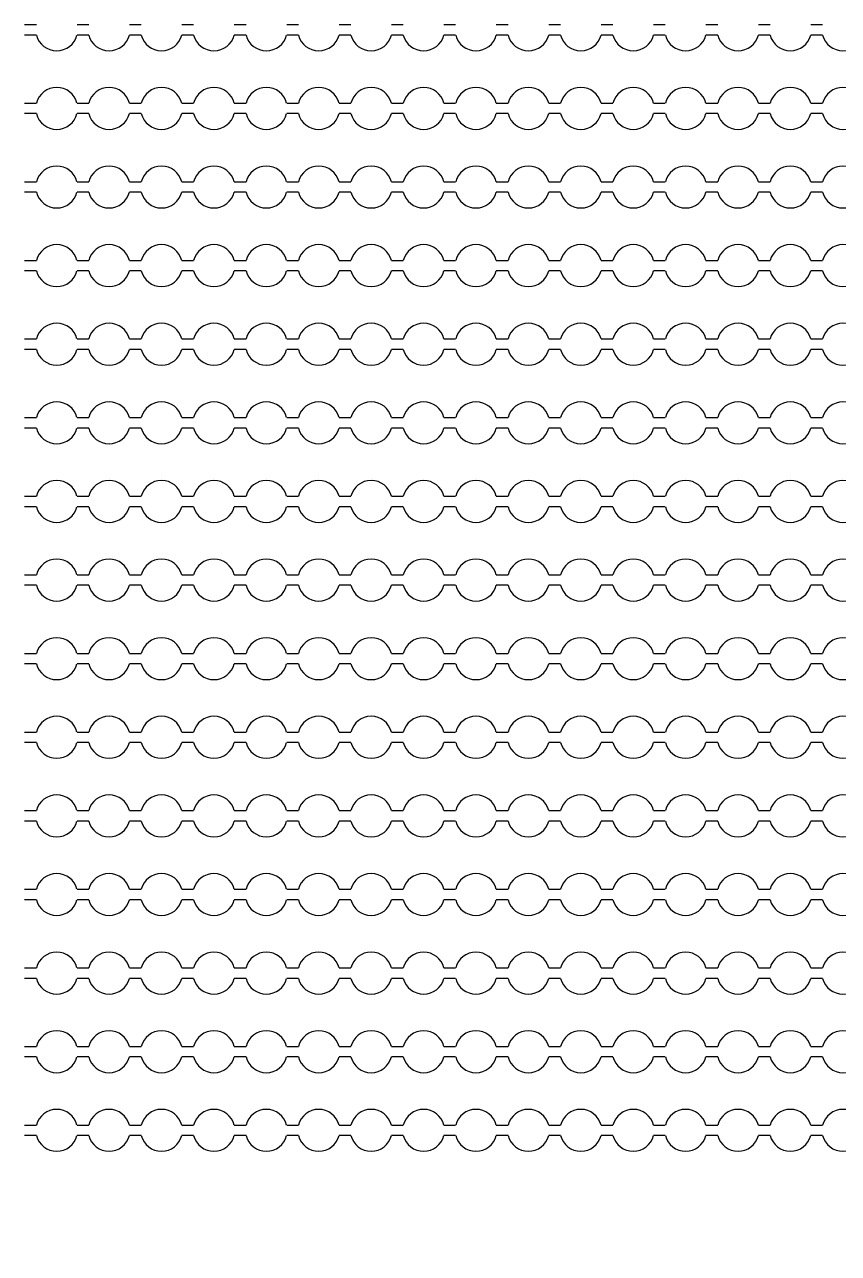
# Model space of a CAD drawing. Extents: x 4056 to 105656, y 4120 to 105720.
# Drawn here: x 34414 to 35190, y 27611 to 28783 of the extents above; entities that cross this region are included whole.
import ezdxf

# ---------------------------------------------------------------- set-up
doc = ezdxf.new("R2010")
doc.units = 13
doc.header["$MEASUREMENT"] = 0
doc.layers.add('Main Layer', color=7, linetype='Continuous', lineweight=0)

msp = doc.modelspace()

# ---------------------------------------------------------------- linework, layer by layer
for p, q in [((34413.9, 28783), (34425.1, 28783)), ((34463.9, 28783), (34475.1, 28783)), ((34513.9, 28783), (34525.1, 28783)), ((34563.9, 28783), (34575.1, 28783)), ((34613.9, 28783), (34625.1, 28783)), ((34663.9, 28783), (34675.1, 28783)), ((34713.9, 28783), (34725.1, 28783)), ((34763.9, 28783), (34775.1, 28783)), ((34813.9, 28783), (34825.1, 28783)), ((34863.9, 28783), (34875.1, 28783)), ((34913.9, 28783), (34925.1, 28783)), ((34963.9, 28783), (34975.1, 28783)), ((35013.9, 28783), (35025.1, 28783)), ((35063.9, 28783), (35075.1, 28783)), ((35113.9, 28783), (35125.1, 28783)), ((35163.9, 28783), (35175.1, 28783)), ((34425.1, 28773), (34413.9, 28773)), ((34475.1, 28773), (34463.9, 28773)), ((34525.1, 28773), (34513.9, 28773)), ((34575.1, 28773), (34563.9, 28773)), ((34625.1, 28773), (34613.9, 28773)), ((34675.1, 28773), (34663.9, 28773)), ((34725.1, 28773), (34713.9, 28773)), ((34775.1, 28773), (34763.9, 28773)), ((34825.1, 28773), (34813.9, 28773)), ((34875.1, 28773), (34863.9, 28773)), ((34925.1, 28773), (34913.9, 28773)), ((34975.1, 28773), (34963.9, 28773)), ((35025.1, 28773), (35013.9, 28773)), ((35075.1, 28773), (35063.9, 28773)), ((35125.1, 28773), (35113.9, 28773)), ((35175.1, 28773), (35163.9, 28773)), ((34413.9, 28708), (34425.1, 28708)), ((34463.9, 28708), (34475.1, 28708)), ((34513.9, 28708), (34525.1, 28708)), ((34563.9, 28708), (34575.1, 28708)), ((34613.9, 28708), (34625.1, 28708)), ((34663.9, 28708), (34675.1, 28708)), ((34713.9, 28708), (34725.1, 28708)), ((34763.9, 28708), (34775.1, 28708)), ((34813.9, 28708), (34825.1, 28708)), ((34863.9, 28708), (34875.1, 28708)), ((34913.9, 28708), (34925.1, 28708)), ((34963.9, 28708), (34975.1, 28708)), ((35013.9, 28708), (35025.1, 28708)), ((35063.9, 28708), (35075.1, 28708)), ((35113.9, 28708), (35125.1, 28708)), ((35163.9, 28708), (35175.1, 28708)), ((34425.1, 28698), (34413.9, 28698)), ((34475.1, 28698), (34463.9, 28698)), ((34525.1, 28698), (34513.9, 28698)), ((34575.1, 28698), (34563.9, 28698)), ((34625.1, 28698), (34613.9, 28698)), ((34675.1, 28698), (34663.9, 28698)), ((34725.1, 28698), (34713.9, 28698)), ((34775.1, 28698), (34763.9, 28698)), ((34825.1, 28698), (34813.9, 28698)), ((34875.1, 28698), (34863.9, 28698)), ((34925.1, 28698), (34913.9, 28698)), ((34975.1, 28698), (34963.9, 28698)), ((35025.1, 28698), (35013.9, 28698)), ((35075.1, 28698), (35063.9, 28698)), ((35125.1, 28698), (35113.9, 28698)), ((35175.1, 28698), (35163.9, 28698)), ((34413.9, 28633), (34425.1, 28633)), ((34463.9, 28633), (34475.1, 28633)), ((34513.9, 28633), (34525.1, 28633)), ((34563.9, 28633), (34575.1, 28633)), ((34613.9, 28633), (34625.1, 28633)), ((34663.9, 28633), (34675.1, 28633)), ((34713.9, 28633), (34725.1, 28633)), ((34763.9, 28633), (34775.1, 28633)), ((34813.9, 28633), (34825.1, 28633)), ((34863.9, 28633), (34875.1, 28633)), ((34913.9, 28633), (34925.1, 28633)), ((34963.9, 28633), (34975.1, 28633)), ((35013.9, 28633), (35025.1, 28633)), ((35063.9, 28633), (35075.1, 28633)), ((35113.9, 28633), (35125.1, 28633)), ((35163.9, 28633), (35175.1, 28633)), ((34425.1, 28623), (34413.9, 28623)), ((34475.1, 28623), (34463.9, 28623)), ((34525.1, 28623), (34513.9, 28623)), ((34575.1, 28623), (34563.9, 28623)), ((34625.1, 28623), (34613.9, 28623)), ((34675.1, 28623), (34663.9, 28623)), ((34725.1, 28623), (34713.9, 28623)), ((34775.1, 28623), (34763.9, 28623)), ((34825.1, 28623), (34813.9, 28623)), ((34875.1, 28623), (34863.9, 28623)), ((34925.1, 28623), (34913.9, 28623)), ((34975.1, 28623), (34963.9, 28623)), ((35025.1, 28623), (35013.9, 28623)), ((35075.1, 28623), (35063.9, 28623)), ((35125.1, 28623), (35113.9, 28623)), ((35175.1, 28623), (35163.9, 28623)), ((34413.9, 28558), (34425.1, 28558)), ((34463.9, 28558), (34475.1, 28558)), ((34513.9, 28558), (34525.1, 28558)), ((34563.9, 28558), (34575.1, 28558)), ((34613.9, 28558), (34625.1, 28558)), ((34663.9, 28558), (34675.1, 28558)), ((34713.9, 28558), (34725.1, 28558)), ((34763.9, 28558), (34775.1, 28558)), ((34813.9, 28558), (34825.1, 28558)), ((34863.9, 28558), (34875.1, 28558)), ((34913.9, 28558), (34925.1, 28558)), ((34963.9, 28558), (34975.1, 28558)), ((35013.9, 28558), (35025.1, 28558)), ((35063.9, 28558), (35075.1, 28558)), ((35113.9, 28558), (35125.1, 28558)), ((35163.9, 28558), (35175.1, 28558)), ((34425.1, 28548), (34413.9, 28548)), ((34475.1, 28548), (34463.9, 28548)), ((34525.1, 28548), (34513.9, 28548)), ((34575.1, 28548), (34563.9, 28548)), ((34625.1, 28548), (34613.9, 28548)), ((34675.1, 28548), (34663.9, 28548)), ((34725.1, 28548), (34713.9, 28548)), ((34775.1, 28548), (34763.9, 28548)), ((34825.1, 28548), (34813.9, 28548)), ((34875.1, 28548), (34863.9, 28548)), ((34925.1, 28548), (34913.9, 28548)), ((34975.1, 28548), (34963.9, 28548)), ((35025.1, 28548), (35013.9, 28548)), ((35075.1, 28548), (35063.9, 28548)), ((35125.1, 28548), (35113.9, 28548)), ((35175.1, 28548), (35163.9, 28548)), ((34413.9, 28483), (34425.1, 28483)), ((34463.9, 28483), (34475.1, 28483)), ((34513.9, 28483), (34525.1, 28483)), ((34563.9, 28483), (34575.1, 28483)), ((34613.9, 28483), (34625.1, 28483)), ((34663.9, 28483), (34675.1, 28483)), ((34713.9, 28483), (34725.1, 28483)), ((34763.9, 28483), (34775.1, 28483)), ((34813.9, 28483), (34825.1, 28483)), ((34863.9, 28483), (34875.1, 28483)), ((34913.9, 28483), (34925.1, 28483)), ((34963.9, 28483), (34975.1, 28483)), ((35013.9, 28483), (35025.1, 28483)), ((35063.9, 28483), (35075.1, 28483)), ((35113.9, 28483), (35125.1, 28483)), ((35163.9, 28483), (35175.1, 28483)), ((34425.1, 28473), (34413.9, 28473)), ((34475.1, 28473), (34463.9, 28473)), ((34525.1, 28473), (34513.9, 28473)), ((34575.1, 28473), (34563.9, 28473)), ((34625.1, 28473), (34613.9, 28473)), ((34675.1, 28473), (34663.9, 28473)), ((34725.1, 28473), (34713.9, 28473)), ((34775.1, 28473), (34763.9, 28473)), ((34825.1, 28473), (34813.9, 28473)), ((34875.1, 28473), (34863.9, 28473)), ((34925.1, 28473), (34913.9, 28473)), ((34975.1, 28473), (34963.9, 28473)), ((35025.1, 28473), (35013.9, 28473)), ((35075.1, 28473), (35063.9, 28473)), ((35125.1, 28473), (35113.9, 28473)), ((35175.1, 28473), (35163.9, 28473)), ((34413.9, 28408), (34425.1, 28408)), ((34463.9, 28408), (34475.1, 28408)), ((34513.9, 28408), (34525.1, 28408)), ((34563.9, 28408), (34575.1, 28408)), ((34613.9, 28408), (34625.1, 28408)), ((34663.9, 28408), (34675.1, 28408)), ((34713.9, 28408), (34725.1, 28408)), ((34763.9, 28408), (34775.1, 28408)), ((34813.9, 28408), (34825.1, 28408)), ((34863.9, 28408), (34875.1, 28408)), ((34913.9, 28408), (34925.1, 28408)), ((34963.9, 28408), (34975.1, 28408)), ((35013.9, 28408), (35025.1, 28408)), ((35063.9, 28408), (35075.1, 28408)), ((35113.9, 28408), (35125.1, 28408)), ((35163.9, 28408), (35175.1, 28408)), ((34425.1, 28398), (34413.9, 28398)), ((34475.1, 28398), (34463.9, 28398)), ((34525.1, 28398), (34513.9, 28398)), ((34575.1, 28398), (34563.9, 28398)), ((34625.1, 28398), (34613.9, 28398)), ((34675.1, 28398), (34663.9, 28398)), ((34725.1, 28398), (34713.9, 28398)), ((34775.1, 28398), (34763.9, 28398)), ((34825.1, 28398), (34813.9, 28398)), ((34875.1, 28398), (34863.9, 28398)), ((34925.1, 28398), (34913.9, 28398)), ((34975.1, 28398), (34963.9, 28398)), ((35025.1, 28398), (35013.9, 28398)), ((35075.1, 28398), (35063.9, 28398)), ((35125.1, 28398), (35113.9, 28398)), ((35175.1, 28398), (35163.9, 28398)), ((34413.9, 28333), (34425.1, 28333)), ((34463.9, 28333), (34475.1, 28333)), ((34513.9, 28333), (34525.1, 28333)), ((34563.9, 28333), (34575.1, 28333)), ((34613.9, 28333), (34625.1, 28333)), ((34663.9, 28333), (34675.1, 28333)), ((34713.9, 28333), (34725.1, 28333)), ((34763.9, 28333), (34775.1, 28333)), ((34813.9, 28333), (34825.1, 28333)), ((34863.9, 28333), (34875.1, 28333)), ((34913.9, 28333), (34925.1, 28333)), ((34963.9, 28333), (34975.1, 28333)), ((35013.9, 28333), (35025.1, 28333)), ((35063.9, 28333), (35075.1, 28333)), ((35113.9, 28333), (35125.1, 28333)), ((35163.9, 28333), (35175.1, 28333)), ((34425.1, 28323), (34413.9, 28323)), ((34475.1, 28323), (34463.9, 28323)), ((34525.1, 28323), (34513.9, 28323)), ((34575.1, 28323), (34563.9, 28323)), ((34625.1, 28323), (34613.9, 28323)), ((34675.1, 28323), (34663.9, 28323)), ((34725.1, 28323), (34713.9, 28323)), ((34775.1, 28323), (34763.9, 28323)), ((34825.1, 28323), (34813.9, 28323)), ((34875.1, 28323), (34863.9, 28323)), ((34925.1, 28323), (34913.9, 28323)), ((34975.1, 28323), (34963.9, 28323)), ((35025.1, 28323), (35013.9, 28323)), ((35075.1, 28323), (35063.9, 28323)), ((35125.1, 28323), (35113.9, 28323)), ((35175.1, 28323), (35163.9, 28323)), ((34413.9, 28258), (34425.1, 28258)), ((34463.9, 28258), (34475.1, 28258)), ((34513.9, 28258), (34525.1, 28258)), ((34563.9, 28258), (34575.1, 28258)), ((34613.9, 28258), (34625.1, 28258)), ((34663.9, 28258), (34675.1, 28258)), ((34713.9, 28258), (34725.1, 28258)), ((34763.9, 28258), (34775.1, 28258)), ((34813.9, 28258), (34825.1, 28258)), ((34863.9, 28258), (34875.1, 28258)), ((34913.9, 28258), (34925.1, 28258)), ((34963.9, 28258), (34975.1, 28258)), ((35013.9, 28258), (35025.1, 28258)), ((35063.9, 28258), (35075.1, 28258)), ((35113.9, 28258), (35125.1, 28258)), ((35163.9, 28258), (35175.1, 28258)), ((34425.1, 28248), (34413.9, 28248)), ((34475.1, 28248), (34463.9, 28248)), ((34525.1, 28248), (34513.9, 28248)), ((34575.1, 28248), (34563.9, 28248)), ((34625.1, 28248), (34613.9, 28248)), ((34675.1, 28248), (34663.9, 28248)), ((34725.1, 28248), (34713.9, 28248)), ((34775.1, 28248), (34763.9, 28248)), ((34825.1, 28248), (34813.9, 28248)), ((34875.1, 28248), (34863.9, 28248)), ((34925.1, 28248), (34913.9, 28248)), ((34975.1, 28248), (34963.9, 28248)), ((35025.1, 28248), (35013.9, 28248)), ((35075.1, 28248), (35063.9, 28248)), ((35125.1, 28248), (35113.9, 28248)), ((35175.1, 28248), (35163.9, 28248)), ((34413.9, 28183), (34425.1, 28183)), ((34463.9, 28183), (34475.1, 28183)), ((34513.9, 28183), (34525.1, 28183)), ((34563.9, 28183), (34575.1, 28183)), ((34613.9, 28183), (34625.1, 28183)), ((34663.9, 28183), (34675.1, 28183)), ((34713.9, 28183), (34725.1, 28183)), ((34763.9, 28183), (34775.1, 28183)), ((34813.9, 28183), (34825.1, 28183)), ((34863.9, 28183), (34875.1, 28183)), ((34913.9, 28183), (34925.1, 28183)), ((34963.9, 28183), (34975.1, 28183)), ((35013.9, 28183), (35025.1, 28183)), ((35063.9, 28183), (35075.1, 28183)), ((35113.9, 28183), (35125.1, 28183)), ((35163.9, 28183), (35175.1, 28183)), ((34425.1, 28173), (34413.9, 28173)), ((34475.1, 28173), (34463.9, 28173)), ((34525.1, 28173), (34513.9, 28173)), ((34575.1, 28173), (34563.9, 28173)), ((34625.1, 28173), (34613.9, 28173)), ((34675.1, 28173), (34663.9, 28173)), ((34725.1, 28173), (34713.9, 28173)), ((34775.1, 28173), (34763.9, 28173)), ((34825.1, 28173), (34813.9, 28173)), ((34875.1, 28173), (34863.9, 28173)), ((34925.1, 28173), (34913.9, 28173)), ((34975.1, 28173), (34963.9, 28173)), ((35025.1, 28173), (35013.9, 28173)), ((35075.1, 28173), (35063.9, 28173)), ((35125.1, 28173), (35113.9, 28173)), ((35175.1, 28173), (35163.9, 28173)), ((34413.9, 28108), (34425.1, 28108)), ((34463.9, 28108), (34475.1, 28108)), ((34513.9, 28108), (34525.1, 28108)), ((34563.9, 28108), (34575.1, 28108)), ((34613.9, 28108), (34625.1, 28108)), ((34663.9, 28108), (34675.1, 28108)), ((34713.9, 28108), (34725.1, 28108)), ((34763.9, 28108), (34775.1, 28108)), ((34813.9, 28108), (34825.1, 28108)), ((34863.9, 28108), (34875.1, 28108)), ((34913.9, 28108), (34925.1, 28108)), ((34963.9, 28108), (34975.1, 28108)), ((35013.9, 28108), (35025.1, 28108)), ((35063.9, 28108), (35075.1, 28108)), ((35113.9, 28108), (35125.1, 28108)), ((35163.9, 28108), (35175.1, 28108)), ((34425.1, 28098), (34413.9, 28098)), ((34475.1, 28098), (34463.9, 28098)), ((34525.1, 28098), (34513.9, 28098)), ((34575.1, 28098), (34563.9, 28098)), ((34625.1, 28098), (34613.9, 28098)), ((34675.1, 28098), (34663.9, 28098)), ((34725.1, 28098), (34713.9, 28098)), ((34775.1, 28098), (34763.9, 28098)), ((34825.1, 28098), (34813.9, 28098)), ((34875.1, 28098), (34863.9, 28098)), ((34925.1, 28098), (34913.9, 28098)), ((34975.1, 28098), (34963.9, 28098)), ((35025.1, 28098), (35013.9, 28098)), ((35075.1, 28098), (35063.9, 28098)), ((35125.1, 28098), (35113.9, 28098)), ((35175.1, 28098), (35163.9, 28098)), ((34413.9, 28033), (34425.1, 28033)), ((34463.9, 28033), (34475.1, 28033)), ((34513.9, 28033), (34525.1, 28033)), ((34563.9, 28033), (34575.1, 28033)), ((34613.9, 28033), (34625.1, 28033)), ((34663.9, 28033), (34675.1, 28033)), ((34713.9, 28033), (34725.1, 28033)), ((34763.9, 28033), (34775.1, 28033)), ((34813.9, 28033), (34825.1, 28033)), ((34863.9, 28033), (34875.1, 28033)), ((34913.9, 28033), (34925.1, 28033)), ((34963.9, 28033), (34975.1, 28033)), ((35013.9, 28033), (35025.1, 28033)), ((35063.9, 28033), (35075.1, 28033)), ((35113.9, 28033), (35125.1, 28033)), ((35163.9, 28033), (35175.1, 28033)), ((34425.1, 28023), (34413.9, 28023)), ((34475.1, 28023), (34463.9, 28023)), ((34525.1, 28023), (34513.9, 28023)), ((34575.1, 28023), (34563.9, 28023)), ((34625.1, 28023), (34613.9, 28023)), ((34675.1, 28023), (34663.9, 28023)), ((34725.1, 28023), (34713.9, 28023)), ((34775.1, 28023), (34763.9, 28023)), ((34825.1, 28023), (34813.9, 28023)), ((34875.1, 28023), (34863.9, 28023)), ((34925.1, 28023), (34913.9, 28023)), ((34975.1, 28023), (34963.9, 28023)), ((35025.1, 28023), (35013.9, 28023)), ((35075.1, 28023), (35063.9, 28023)), ((35125.1, 28023), (35113.9, 28023)), ((35175.1, 28023), (35163.9, 28023)), ((34413.9, 27958), (34425.1, 27958)), ((34463.9, 27958), (34475.1, 27958)), ((34513.9, 27958), (34525.1, 27958)), ((34563.9, 27958), (34575.1, 27958)), ((34613.9, 27958), (34625.1, 27958)), ((34663.9, 27958), (34675.1, 27958)), ((34713.9, 27958), (34725.1, 27958)), ((34763.9, 27958), (34775.1, 27958)), ((34813.9, 27958), (34825.1, 27958)), ((34863.9, 27958), (34875.1, 27958)), ((34913.9, 27958), (34925.1, 27958)), ((34963.9, 27958), (34975.1, 27958)), ((35013.9, 27958), (35025.1, 27958)), ((35063.9, 27958), (35075.1, 27958)), ((35113.9, 27958), (35125.1, 27958)), ((35163.9, 27958), (35175.1, 27958)), ((34425.1, 27948), (34413.9, 27948)), ((34475.1, 27948), (34463.9, 27948)), ((34525.1, 27948), (34513.9, 27948)), ((34575.1, 27948), (34563.9, 27948)), ((34625.1, 27948), (34613.9, 27948)), ((34675.1, 27948), (34663.9, 27948)), ((34725.1, 27948), (34713.9, 27948)), ((34775.1, 27948), (34763.9, 27948)), ((34825.1, 27948), (34813.9, 27948)), ((34875.1, 27948), (34863.9, 27948)), ((34925.1, 27948), (34913.9, 27948)), ((34975.1, 27948), (34963.9, 27948)), ((35025.1, 27948), (35013.9, 27948)), ((35075.1, 27948), (35063.9, 27948)), ((35125.1, 27948), (35113.9, 27948)), ((35175.1, 27948), (35163.9, 27948)), ((34413.9, 27883), (34425.1, 27883)), ((34463.9, 27883), (34475.1, 27883)), ((34513.9, 27883), (34525.1, 27883)), ((34563.9, 27883), (34575.1, 27883)), ((34613.9, 27883), (34625.1, 27883)), ((34663.9, 27883), (34675.1, 27883)), ((34713.9, 27883), (34725.1, 27883)), ((34763.9, 27883), (34775.1, 27883)), ((34813.9, 27883), (34825.1, 27883)), ((34863.9, 27883), (34875.1, 27883)), ((34913.9, 27883), (34925.1, 27883)), ((34963.9, 27883), (34975.1, 27883)), ((35013.9, 27883), (35025.1, 27883)), ((35063.9, 27883), (35075.1, 27883)), ((35113.9, 27883), (35125.1, 27883)), ((35163.9, 27883), (35175.1, 27883)), ((34425.1, 27873), (34413.9, 27873)), ((34475.1, 27873), (34463.9, 27873)), ((34525.1, 27873), (34513.9, 27873)), ((34575.1, 27873), (34563.9, 27873)), ((34625.1, 27873), (34613.9, 27873)), ((34675.1, 27873), (34663.9, 27873)), ((34725.1, 27873), (34713.9, 27873)), ((34775.1, 27873), (34763.9, 27873)), ((34825.1, 27873), (34813.9, 27873)), ((34875.1, 27873), (34863.9, 27873)), ((34925.1, 27873), (34913.9, 27873)), ((34975.1, 27873), (34963.9, 27873)), ((35025.1, 27873), (35013.9, 27873)), ((35075.1, 27873), (35063.9, 27873)), ((35125.1, 27873), (35113.9, 27873)), ((35175.1, 27873), (35163.9, 27873)), ((34413.9, 27808), (34425.1, 27808)), ((34463.9, 27808), (34475.1, 27808)), ((34513.9, 27808), (34525.1, 27808)), ((34563.9, 27808), (34575.1, 27808)), ((34613.9, 27808), (34625.1, 27808)), ((34663.9, 27808), (34675.1, 27808)), ((34713.9, 27808), (34725.1, 27808)), ((34763.9, 27808), (34775.1, 27808)), ((34813.9, 27808), (34825.1, 27808)), ((34863.9, 27808), (34875.1, 27808)), ((34913.9, 27808), (34925.1, 27808)), ((34963.9, 27808), (34975.1, 27808)), ((35013.9, 27808), (35025.1, 27808)), ((35063.9, 27808), (35075.1, 27808)), ((35113.9, 27808), (35125.1, 27808)), ((35163.9, 27808), (35175.1, 27808)), ((34425.1, 27798), (34413.9, 27798)), ((34475.1, 27798), (34463.9, 27798)), ((34525.1, 27798), (34513.9, 27798)), ((34575.1, 27798), (34563.9, 27798)), ((34625.1, 27798), (34613.9, 27798)), ((34675.1, 27798), (34663.9, 27798)), ((34725.1, 27798), (34713.9, 27798)), ((34775.1, 27798), (34763.9, 27798)), ((34825.1, 27798), (34813.9, 27798)), ((34875.1, 27798), (34863.9, 27798)), ((34925.1, 27798), (34913.9, 27798)), ((34975.1, 27798), (34963.9, 27798)), ((35025.1, 27798), (35013.9, 27798)), ((35075.1, 27798), (35063.9, 27798)), ((35125.1, 27798), (35113.9, 27798)), ((35175.1, 27798), (35163.9, 27798)), ((34413.9, 27733), (34425.1, 27733)), ((34463.9, 27733), (34475.1, 27733)), ((34513.9, 27733), (34525.1, 27733)), ((34563.9, 27733), (34575.1, 27733)), ((34613.9, 27733), (34625.1, 27733)), ((34663.9, 27733), (34675.1, 27733)), ((34713.9, 27733), (34725.1, 27733)), ((34763.9, 27733), (34775.1, 27733)), ((34813.9, 27733), (34825.1, 27733)), ((34863.9, 27733), (34875.1, 27733)), ((34913.9, 27733), (34925.1, 27733)), ((34963.9, 27733), (34975.1, 27733)), ((35013.9, 27733), (35025.1, 27733)), ((35063.9, 27733), (35075.1, 27733)), ((35113.9, 27733), (35125.1, 27733)), ((35163.9, 27733), (35175.1, 27733)), ((34425.1, 27723), (34413.9, 27723)), ((34475.1, 27723), (34463.9, 27723)), ((34525.1, 27723), (34513.9, 27723)), ((34575.1, 27723), (34563.9, 27723)), ((34625.1, 27723), (34613.9, 27723)), ((34675.1, 27723), (34663.9, 27723)), ((34725.1, 27723), (34713.9, 27723)), ((34775.1, 27723), (34763.9, 27723)), ((34825.1, 27723), (34813.9, 27723)), ((34875.1, 27723), (34863.9, 27723)), ((34925.1, 27723), (34913.9, 27723)), ((34975.1, 27723), (34963.9, 27723)), ((35025.1, 27723), (35013.9, 27723)), ((35075.1, 27723), (35063.9, 27723)), ((35125.1, 27723), (35113.9, 27723)), ((35175.1, 27723), (35163.9, 27723))]:
    msp.add_line(p, q)
for centre, start, end in [((34444.5, 28778), 194.4775, 345.5225), ((34494.5, 28778), 194.4775, 345.5225), ((34544.5, 28778), 194.4775, 345.5225), ((34594.5, 28778), 194.4775, 345.5225), ((34644.5, 28778), 194.4775, 345.5225), ((34694.5, 28778), 194.4775, 345.5225), ((34744.5, 28778), 194.4775, 345.5225), ((34794.5, 28778), 194.4775, 345.5225), ((34844.5, 28778), 194.4775, 345.5225), ((34894.5, 28778), 194.4775, 345.5225), ((34944.5, 28778), 194.4775, 345.5225), ((34994.5, 28778), 194.4775, 345.5225), ((35044.5, 28778), 194.4775, 345.5225), ((35094.5, 28778), 194.4775, 345.5225), ((35144.5, 28778), 194.4775, 345.5225), ((35194.5, 28778), 194.4775, 345.5225), ((34444.5, 28703), 14.4775, 165.5225), ((34494.5, 28703), 14.4775, 165.5225), ((34544.5, 28703), 14.4775, 165.5225), ((34594.5, 28703), 14.4775, 165.5225), ((34644.5, 28703), 14.4775, 165.5225), ((34694.5, 28703), 14.4775, 165.5225), ((34744.5, 28703), 14.4775, 165.5225), ((34794.5, 28703), 14.4775, 165.5225), ((34844.5, 28703), 14.4775, 165.5225), ((34894.5, 28703), 14.4775, 165.5225), ((34944.5, 28703), 14.4775, 165.5225), ((34994.5, 28703), 14.4775, 165.5225), ((35044.5, 28703), 14.4775, 165.5225), ((35094.5, 28703), 14.4775, 165.5225), ((35144.5, 28703), 14.4775, 165.5225), ((35194.5, 28703), 14.4775, 165.5225), ((34444.5, 28703), 194.4775, 345.5225), ((34494.5, 28703), 194.4775, 345.5225), ((34544.5, 28703), 194.4775, 345.5225), ((34594.5, 28703), 194.4775, 345.5225), ((34644.5, 28703), 194.4775, 345.5225), ((34694.5, 28703), 194.4775, 345.5225), ((34744.5, 28703), 194.4775, 345.5225), ((34794.5, 28703), 194.4775, 345.5225), ((34844.5, 28703), 194.4775, 345.5225), ((34894.5, 28703), 194.4775, 345.5225), ((34944.5, 28703), 194.4775, 345.5225), ((34994.5, 28703), 194.4775, 345.5225), ((35044.5, 28703), 194.4775, 345.5225), ((35094.5, 28703), 194.4775, 345.5225), ((35144.5, 28703), 194.4775, 345.5225), ((35194.5, 28703), 194.4775, 345.5225), ((34444.5, 28628), 14.4775, 165.5225), ((34494.5, 28628), 14.4775, 165.5225), ((34544.5, 28628), 14.4775, 165.5225), ((34594.5, 28628), 14.4775, 165.5225), ((34644.5, 28628), 14.4775, 165.5225), ((34694.5, 28628), 14.4775, 165.5225), ((34744.5, 28628), 14.4775, 165.5225), ((34794.5, 28628), 14.4775, 165.5225), ((34844.5, 28628), 14.4775, 165.5225), ((34894.5, 28628), 14.4775, 165.5225), ((34944.5, 28628), 14.4775, 165.5225), ((34994.5, 28628), 14.4775, 165.5225), ((35044.5, 28628), 14.4775, 165.5225), ((35094.5, 28628), 14.4775, 165.5225), ((35144.5, 28628), 14.4775, 165.5225), ((35194.5, 28628), 14.4775, 165.5225), ((34444.5, 28628), 194.4775, 345.5225), ((34494.5, 28628), 194.4775, 345.5225), ((34544.5, 28628), 194.4775, 345.5225), ((34594.5, 28628), 194.4775, 345.5225), ((34644.5, 28628), 194.4775, 345.5225), ((34694.5, 28628), 194.4775, 345.5225), ((34744.5, 28628), 194.4775, 345.5225), ((34794.5, 28628), 194.4775, 345.5225), ((34844.5, 28628), 194.4775, 345.5225), ((34894.5, 28628), 194.4775, 345.5225), ((34944.5, 28628), 194.4775, 345.5225), ((34994.5, 28628), 194.4775, 345.5225), ((35044.5, 28628), 194.4775, 345.5225), ((35094.5, 28628), 194.4775, 345.5225), ((35144.5, 28628), 194.4775, 345.5225), ((35194.5, 28628), 194.4775, 345.5225), ((34444.5, 28553), 14.4775, 165.5225), ((34494.5, 28553), 14.4775, 165.5225), ((34544.5, 28553), 14.4775, 165.5225), ((34594.5, 28553), 14.4775, 165.5225), ((34644.5, 28553), 14.4775, 165.5225), ((34694.5, 28553), 14.4775, 165.5225), ((34744.5, 28553), 14.4775, 165.5225), ((34794.5, 28553), 14.4775, 165.5225), ((34844.5, 28553), 14.4775, 165.5225), ((34894.5, 28553), 14.4775, 165.5225), ((34944.5, 28553), 14.4775, 165.5225), ((34994.5, 28553), 14.4775, 165.5225), ((35044.5, 28553), 14.4775, 165.5225), ((35094.5, 28553), 14.4775, 165.5225), ((35144.5, 28553), 14.4775, 165.5225), ((35194.5, 28553), 14.4775, 165.5225), ((34444.5, 28553), 194.4775, 345.5225), ((34494.5, 28553), 194.4775, 345.5225), ((34544.5, 28553), 194.4775, 345.5225), ((34594.5, 28553), 194.4775, 345.5225), ((34644.5, 28553), 194.4775, 345.5225), ((34694.5, 28553), 194.4775, 345.5225), ((34744.5, 28553), 194.4775, 345.5225), ((34794.5, 28553), 194.4775, 345.5225), ((34844.5, 28553), 194.4775, 345.5225), ((34894.5, 28553), 194.4775, 345.5225), ((34944.5, 28553), 194.4775, 345.5225), ((34994.5, 28553), 194.4775, 345.5225), ((35044.5, 28553), 194.4775, 345.5225), ((35094.5, 28553), 194.4775, 345.5225), ((35144.5, 28553), 194.4775, 345.5225), ((35194.5, 28553), 194.4775, 345.5225), ((34444.5, 28478), 14.4775, 165.5225), ((34494.5, 28478), 14.4775, 165.5225), ((34544.5, 28478), 14.4775, 165.5225), ((34594.5, 28478), 14.4775, 165.5225), ((34644.5, 28478), 14.4775, 165.5225), ((34694.5, 28478), 14.4775, 165.5225), ((34744.5, 28478), 14.4775, 165.5225), ((34794.5, 28478), 14.4775, 165.5225), ((34844.5, 28478), 14.4775, 165.5225), ((34894.5, 28478), 14.4775, 165.5225), ((34944.5, 28478), 14.4775, 165.5225), ((34994.5, 28478), 14.4775, 165.5225), ((35044.5, 28478), 14.4775, 165.5225), ((35094.5, 28478), 14.4775, 165.5225), ((35144.5, 28478), 14.4775, 165.5225), ((35194.5, 28478), 14.4775, 165.5225), ((34444.5, 28478), 194.4775, 345.5225), ((34494.5, 28478), 194.4775, 345.5225), ((34544.5, 28478), 194.4775, 345.5225), ((34594.5, 28478), 194.4775, 345.5225), ((34644.5, 28478), 194.4775, 345.5225), ((34694.5, 28478), 194.4775, 345.5225), ((34744.5, 28478), 194.4775, 345.5225), ((34794.5, 28478), 194.4775, 345.5225), ((34844.5, 28478), 194.4775, 345.5225), ((34894.5, 28478), 194.4775, 345.5225), ((34944.5, 28478), 194.4775, 345.5225), ((34994.5, 28478), 194.4775, 345.5225), ((35044.5, 28478), 194.4775, 345.5225), ((35094.5, 28478), 194.4775, 345.5225), ((35144.5, 28478), 194.4775, 345.5225), ((35194.5, 28478), 194.4775, 345.5225), ((34444.5, 28403), 14.4775, 165.5225), ((34494.5, 28403), 14.4775, 165.5225), ((34544.5, 28403), 14.4775, 165.5225), ((34594.5, 28403), 14.4775, 165.5225), ((34644.5, 28403), 14.4775, 165.5225), ((34694.5, 28403), 14.4775, 165.5225), ((34744.5, 28403), 14.4775, 165.5225), ((34794.5, 28403), 14.4775, 165.5225), ((34844.5, 28403), 14.4775, 165.5225), ((34894.5, 28403), 14.4775, 165.5225), ((34944.5, 28403), 14.4775, 165.5225), ((34994.5, 28403), 14.4775, 165.5225), ((35044.5, 28403), 14.4775, 165.5225), ((35094.5, 28403), 14.4775, 165.5225), ((35144.5, 28403), 14.4775, 165.5225), ((35194.5, 28403), 14.4775, 165.5225), ((34444.5, 28403), 194.4775, 345.5225), ((34494.5, 28403), 194.4775, 345.5225), ((34544.5, 28403), 194.4775, 345.5225), ((34594.5, 28403), 194.4775, 345.5225), ((34644.5, 28403), 194.4775, 345.5225), ((34694.5, 28403), 194.4775, 345.5225), ((34744.5, 28403), 194.4775, 345.5225), ((34794.5, 28403), 194.4775, 345.5225), ((34844.5, 28403), 194.4775, 345.5225), ((34894.5, 28403), 194.4775, 345.5225), ((34944.5, 28403), 194.4775, 345.5225), ((34994.5, 28403), 194.4775, 345.5225), ((35044.5, 28403), 194.4775, 345.5225), ((35094.5, 28403), 194.4775, 345.5225), ((35144.5, 28403), 194.4775, 345.5225), ((35194.5, 28403), 194.4775, 345.5225), ((34444.5, 28328), 14.4775, 165.5225), ((34494.5, 28328), 14.4775, 165.5225), ((34544.5, 28328), 14.4775, 165.5225), ((34594.5, 28328), 14.4775, 165.5225), ((34644.5, 28328), 14.4775, 165.5225), ((34694.5, 28328), 14.4775, 165.5225), ((34744.5, 28328), 14.4775, 165.5225), ((34794.5, 28328), 14.4775, 165.5225), ((34844.5, 28328), 14.4775, 165.5225), ((34894.5, 28328), 14.4775, 165.5225), ((34944.5, 28328), 14.4775, 165.5225), ((34994.5, 28328), 14.4775, 165.5225), ((35044.5, 28328), 14.4775, 165.5225), ((35094.5, 28328), 14.4775, 165.5225), ((35144.5, 28328), 14.4775, 165.5225), ((35194.5, 28328), 14.4775, 165.5225), ((34444.5, 28328), 194.4775, 345.5225), ((34494.5, 28328), 194.4775, 345.5225), ((34544.5, 28328), 194.4775, 345.5225), ((34594.5, 28328), 194.4775, 345.5225), ((34644.5, 28328), 194.4775, 345.5225), ((34694.5, 28328), 194.4775, 345.5225), ((34744.5, 28328), 194.4775, 345.5225), ((34794.5, 28328), 194.4775, 345.5225), ((34844.5, 28328), 194.4775, 345.5225), ((34894.5, 28328), 194.4775, 345.5225), ((34944.5, 28328), 194.4775, 345.5225), ((34994.5, 28328), 194.4775, 345.5225), ((35044.5, 28328), 194.4775, 345.5225), ((35094.5, 28328), 194.4775, 345.5225), ((35144.5, 28328), 194.4775, 345.5225), ((35194.5, 28328), 194.4775, 345.5225), ((34444.5, 28253), 14.4775, 165.5225), ((34494.5, 28253), 14.4775, 165.5225), ((34544.5, 28253), 14.4775, 165.5225), ((34594.5, 28253), 14.4775, 165.5225), ((34644.5, 28253), 14.4775, 165.5225), ((34694.5, 28253), 14.4775, 165.5225), ((34744.5, 28253), 14.4775, 165.5225), ((34794.5, 28253), 14.4775, 165.5225), ((34844.5, 28253), 14.4775, 165.5225), ((34894.5, 28253), 14.4775, 165.5225), ((34944.5, 28253), 14.4775, 165.5225), ((34994.5, 28253), 14.4775, 165.5225), ((35044.5, 28253), 14.4775, 165.5225), ((35094.5, 28253), 14.4775, 165.5225), ((35144.5, 28253), 14.4775, 165.5225), ((35194.5, 28253), 14.4775, 165.5225), ((34444.5, 28253), 194.4775, 345.5225), ((34494.5, 28253), 194.4775, 345.5225), ((34544.5, 28253), 194.4775, 345.5225), ((34594.5, 28253), 194.4775, 345.5225), ((34644.5, 28253), 194.4775, 345.5225), ((34694.5, 28253), 194.4775, 345.5225), ((34744.5, 28253), 194.4775, 345.5225), ((34794.5, 28253), 194.4775, 345.5225), ((34844.5, 28253), 194.4775, 345.5225), ((34894.5, 28253), 194.4775, 345.5225), ((34944.5, 28253), 194.4775, 345.5225), ((34994.5, 28253), 194.4775, 345.5225), ((35044.5, 28253), 194.4775, 345.5225), ((35094.5, 28253), 194.4775, 345.5225), ((35144.5, 28253), 194.4775, 345.5225), ((35194.5, 28253), 194.4775, 345.5225), ((34444.5, 28178), 14.4775, 165.5225), ((34494.5, 28178), 14.4775, 165.5225), ((34544.5, 28178), 14.4775, 165.5225), ((34594.5, 28178), 14.4775, 165.5225), ((34644.5, 28178), 14.4775, 165.5225), ((34694.5, 28178), 14.4775, 165.5225), ((34744.5, 28178), 14.4775, 165.5225), ((34794.5, 28178), 14.4775, 165.5225), ((34844.5, 28178), 14.4775, 165.5225), ((34894.5, 28178), 14.4775, 165.5225), ((34944.5, 28178), 14.4775, 165.5225), ((34994.5, 28178), 14.4775, 165.5225), ((35044.5, 28178), 14.4775, 165.5225), ((35094.5, 28178), 14.4775, 165.5225), ((35144.5, 28178), 14.4775, 165.5225), ((35194.5, 28178), 14.4775, 165.5225), ((34444.5, 28178), 194.4775, 345.5225), ((34494.5, 28178), 194.4775, 345.5225), ((34544.5, 28178), 194.4775, 345.5225), ((34594.5, 28178), 194.4775, 345.5225), ((34644.5, 28178), 194.4775, 345.5225), ((34694.5, 28178), 194.4775, 345.5225), ((34744.5, 28178), 194.4775, 345.5225), ((34794.5, 28178), 194.4775, 345.5225), ((34844.5, 28178), 194.4775, 345.5225), ((34894.5, 28178), 194.4775, 345.5225), ((34944.5, 28178), 194.4775, 345.5225), ((34994.5, 28178), 194.4775, 345.5225), ((35044.5, 28178), 194.4775, 345.5225), ((35094.5, 28178), 194.4775, 345.5225), ((35144.5, 28178), 194.4775, 345.5225), ((35194.5, 28178), 194.4775, 345.5225), ((34444.5, 28103), 14.4775, 165.5225), ((34494.5, 28103), 14.4775, 165.5225), ((34544.5, 28103), 14.4775, 165.5225), ((34594.5, 28103), 14.4775, 165.5225), ((34644.5, 28103), 14.4775, 165.5225), ((34694.5, 28103), 14.4775, 165.5225), ((34744.5, 28103), 14.4775, 165.5225), ((34794.5, 28103), 14.4775, 165.5225), ((34844.5, 28103), 14.4775, 165.5225), ((34894.5, 28103), 14.4775, 165.5225), ((34944.5, 28103), 14.4775, 165.5225), ((34994.5, 28103), 14.4775, 165.5225), ((35044.5, 28103), 14.4775, 165.5225), ((35094.5, 28103), 14.4775, 165.5225), ((35144.5, 28103), 14.4775, 165.5225), ((35194.5, 28103), 14.4775, 165.5225), ((34444.5, 28103), 194.4775, 345.5225), ((34494.5, 28103), 194.4775, 345.5225), ((34544.5, 28103), 194.4775, 345.5225), ((34594.5, 28103), 194.4775, 345.5225), ((34644.5, 28103), 194.4775, 345.5225), ((34694.5, 28103), 194.4775, 345.5225), ((34744.5, 28103), 194.4775, 345.5225), ((34794.5, 28103), 194.4775, 345.5225), ((34844.5, 28103), 194.4775, 345.5225), ((34894.5, 28103), 194.4775, 345.5225), ((34944.5, 28103), 194.4775, 345.5225), ((34994.5, 28103), 194.4775, 345.5225), ((35044.5, 28103), 194.4775, 345.5225), ((35094.5, 28103), 194.4775, 345.5225), ((35144.5, 28103), 194.4775, 345.5225), ((35194.5, 28103), 194.4775, 345.5225), ((34444.5, 28028), 14.4775, 165.5225), ((34494.5, 28028), 14.4775, 165.5225), ((34544.5, 28028), 14.4775, 165.5225), ((34594.5, 28028), 14.4775, 165.5225), ((34644.5, 28028), 14.4775, 165.5225), ((34694.5, 28028), 14.4775, 165.5225), ((34744.5, 28028), 14.4775, 165.5225), ((34794.5, 28028), 14.4775, 165.5225), ((34844.5, 28028), 14.4775, 165.5225), ((34894.5, 28028), 14.4775, 165.5225), ((34944.5, 28028), 14.4775, 165.5225), ((34994.5, 28028), 14.4775, 165.5225), ((35044.5, 28028), 14.4775, 165.5225), ((35094.5, 28028), 14.4775, 165.5225), ((35144.5, 28028), 14.4775, 165.5225), ((35194.5, 28028), 14.4775, 165.5225), ((34444.5, 28028), 194.4775, 345.5225), ((34494.5, 28028), 194.4775, 345.5225), ((34544.5, 28028), 194.4775, 345.5225), ((34594.5, 28028), 194.4775, 345.5225), ((34644.5, 28028), 194.4775, 345.5225), ((34694.5, 28028), 194.4775, 345.5225), ((34744.5, 28028), 194.4775, 345.5225), ((34794.5, 28028), 194.4775, 345.5225), ((34844.5, 28028), 194.4775, 345.5225), ((34894.5, 28028), 194.4775, 345.5225), ((34944.5, 28028), 194.4775, 345.5225), ((34994.5, 28028), 194.4775, 345.5225), ((35044.5, 28028), 194.4775, 345.5225), ((35094.5, 28028), 194.4775, 345.5225), ((35144.5, 28028), 194.4775, 345.5225), ((35194.5, 28028), 194.4775, 345.5225), ((34444.5, 27953), 14.4775, 165.5225), ((34494.5, 27953), 14.4775, 165.5225), ((34544.5, 27953), 14.4775, 165.5225), ((34594.5, 27953), 14.4775, 165.5225), ((34644.5, 27953), 14.4775, 165.5225), ((34694.5, 27953), 14.4775, 165.5225), ((34744.5, 27953), 14.4775, 165.5225), ((34794.5, 27953), 14.4775, 165.5225), ((34844.5, 27953), 14.4775, 165.5225), ((34894.5, 27953), 14.4775, 165.5225), ((34944.5, 27953), 14.4775, 165.5225), ((34994.5, 27953), 14.4775, 165.5225), ((35044.5, 27953), 14.4775, 165.5225), ((35094.5, 27953), 14.4775, 165.5225), ((35144.5, 27953), 14.4775, 165.5225), ((35194.5, 27953), 14.4775, 165.5225), ((34444.5, 27953), 194.4775, 345.5225), ((34494.5, 27953), 194.4775, 345.5225), ((34544.5, 27953), 194.4775, 345.5225), ((34594.5, 27953), 194.4775, 345.5225), ((34644.5, 27953), 194.4775, 345.5225), ((34694.5, 27953), 194.4775, 345.5225), ((34744.5, 27953), 194.4775, 345.5225), ((34794.5, 27953), 194.4775, 345.5225), ((34844.5, 27953), 194.4775, 345.5225), ((34894.5, 27953), 194.4775, 345.5225), ((34944.5, 27953), 194.4775, 345.5225), ((34994.5, 27953), 194.4775, 345.5225), ((35044.5, 27953), 194.4775, 345.5225), ((35094.5, 27953), 194.4775, 345.5225), ((35144.5, 27953), 194.4775, 345.5225), ((35194.5, 27953), 194.4775, 345.5225), ((34444.5, 27878), 14.4775, 165.5225), ((34494.5, 27878), 14.4775, 165.5225), ((34544.5, 27878), 14.4775, 165.5225), ((34594.5, 27878), 14.4775, 165.5225), ((34644.5, 27878), 14.4775, 165.5225), ((34694.5, 27878), 14.4775, 165.5225), ((34744.5, 27878), 14.4775, 165.5225), ((34794.5, 27878), 14.4775, 165.5225), ((34844.5, 27878), 14.4775, 165.5225), ((34894.5, 27878), 14.4775, 165.5225), ((34944.5, 27878), 14.4775, 165.5225), ((34994.5, 27878), 14.4775, 165.5225), ((35044.5, 27878), 14.4775, 165.5225), ((35094.5, 27878), 14.4775, 165.5225), ((35144.5, 27878), 14.4775, 165.5225), ((35194.5, 27878), 14.4775, 165.5225), ((34444.5, 27878), 194.4775, 345.5225), ((34494.5, 27878), 194.4775, 345.5225), ((34544.5, 27878), 194.4775, 345.5225), ((34594.5, 27878), 194.4775, 345.5225), ((34644.5, 27878), 194.4775, 345.5225), ((34694.5, 27878), 194.4775, 345.5225), ((34744.5, 27878), 194.4775, 345.5225), ((34794.5, 27878), 194.4775, 345.5225), ((34844.5, 27878), 194.4775, 345.5225), ((34894.5, 27878), 194.4775, 345.5225), ((34944.5, 27878), 194.4775, 345.5225), ((34994.5, 27878), 194.4775, 345.5225), ((35044.5, 27878), 194.4775, 345.5225), ((35094.5, 27878), 194.4775, 345.5225), ((35144.5, 27878), 194.4775, 345.5225), ((35194.5, 27878), 194.4775, 345.5225), ((34444.5, 27803), 14.4775, 165.5225), ((34494.5, 27803), 14.4775, 165.5225), ((34544.5, 27803), 14.4775, 165.5225), ((34594.5, 27803), 14.4775, 165.5225), ((34644.5, 27803), 14.4775, 165.5225), ((34694.5, 27803), 14.4775, 165.5225), ((34744.5, 27803), 14.4775, 165.5225), ((34794.5, 27803), 14.4775, 165.5225), ((34844.5, 27803), 14.4775, 165.5225), ((34894.5, 27803), 14.4775, 165.5225), ((34944.5, 27803), 14.4775, 165.5225), ((34994.5, 27803), 14.4775, 165.5225), ((35044.5, 27803), 14.4775, 165.5225), ((35094.5, 27803), 14.4775, 165.5225), ((35144.5, 27803), 14.4775, 165.5225), ((35194.5, 27803), 14.4775, 165.5225), ((34444.5, 27803), 194.4775, 345.5225), ((34494.5, 27803), 194.4775, 345.5225), ((34544.5, 27803), 194.4775, 345.5225), ((34594.5, 27803), 194.4775, 345.5225), ((34644.5, 27803), 194.4775, 345.5225), ((34694.5, 27803), 194.4775, 345.5225), ((34744.5, 27803), 194.4775, 345.5225), ((34794.5, 27803), 194.4775, 345.5225), ((34844.5, 27803), 194.4775, 345.5225), ((34894.5, 27803), 194.4775, 345.5225), ((34944.5, 27803), 194.4775, 345.5225), ((34994.5, 27803), 194.4775, 345.5225), ((35044.5, 27803), 194.4775, 345.5225), ((35094.5, 27803), 194.4775, 345.5225), ((35144.5, 27803), 194.4775, 345.5225), ((35194.5, 27803), 194.4775, 345.5225), ((34444.5, 27728), 14.4775, 165.5225), ((34494.5, 27728), 14.4775, 165.5225), ((34544.5, 27728), 14.4775, 165.5225), ((34594.5, 27728), 14.4775, 165.5225), ((34644.5, 27728), 14.4775, 165.5225), ((34694.5, 27728), 14.4775, 165.5225), ((34744.5, 27728), 14.4775, 165.5225), ((34794.5, 27728), 14.4775, 165.5225), ((34844.5, 27728), 14.4775, 165.5225), ((34894.5, 27728), 14.4775, 165.5225), ((34944.5, 27728), 14.4775, 165.5225), ((34994.5, 27728), 14.4775, 165.5225), ((35044.5, 27728), 14.4775, 165.5225), ((35094.5, 27728), 14.4775, 165.5225), ((35144.5, 27728), 14.4775, 165.5225), ((35194.5, 27728), 14.4775, 165.5225), ((34444.5, 27728), 194.4775, 345.5225), ((34494.5, 27728), 194.4775, 345.5225), ((34544.5, 27728), 194.4775, 345.5225), ((34594.5, 27728), 194.4775, 345.5225), ((34644.5, 27728), 194.4775, 345.5225), ((34694.5, 27728), 194.4775, 345.5225), ((34744.5, 27728), 194.4775, 345.5225), ((34794.5, 27728), 194.4775, 345.5225), ((34844.5, 27728), 194.4775, 345.5225), ((34894.5, 27728), 194.4775, 345.5225), ((34944.5, 27728), 194.4775, 345.5225), ((34994.5, 27728), 194.4775, 345.5225), ((35044.5, 27728), 194.4775, 345.5225), ((35094.5, 27728), 194.4775, 345.5225), ((35144.5, 27728), 194.4775, 345.5225), ((35194.5, 27728), 194.4775, 345.5225)]:
    msp.add_arc(centre, 20, start, end)
at = {"layer": 'Main Layer'}
msp.add_circle((54856, 54920.5), 50800, dxfattribs=at)

doc.saveas('drawing.dxf')
